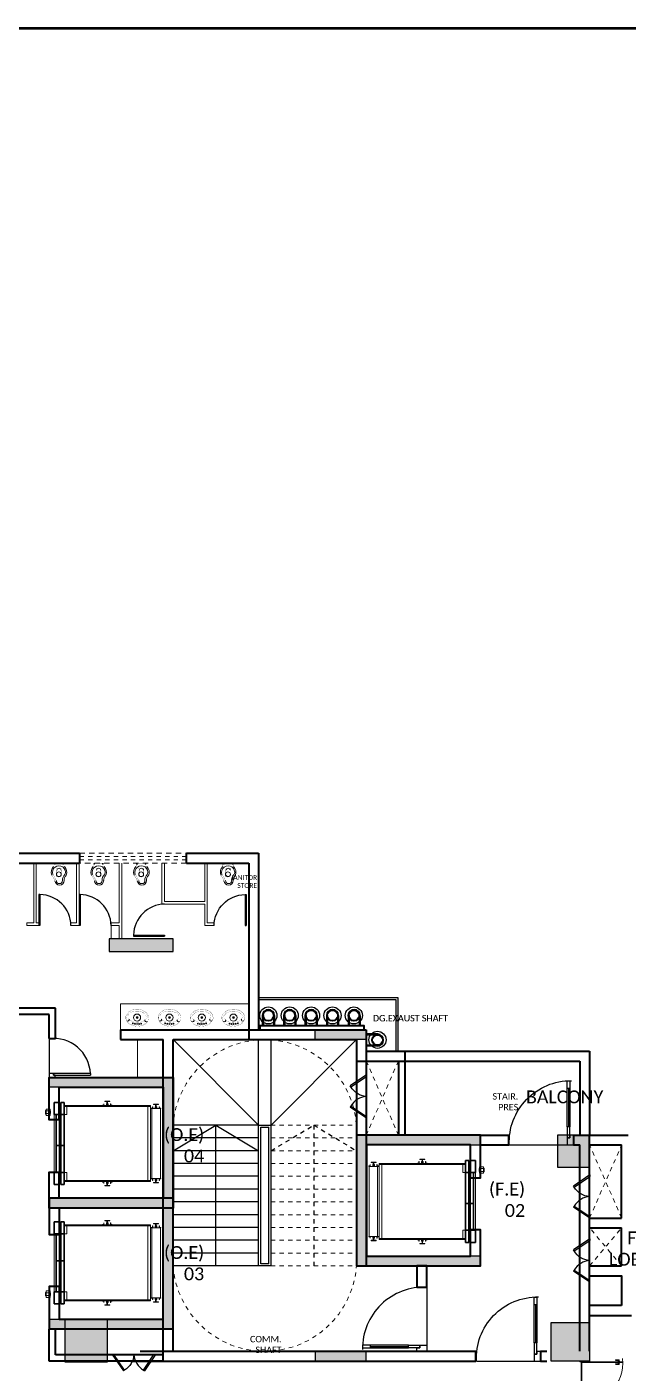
# Model space of a CAD drawing. Header units: metres. Extents: x -224 to -134.4, y 547 to 608.8.
# Drawn here: x -179.7 to -165.64, y 577.33 to 608.84 of the extents above; entities that cross this region are included whole.
import ezdxf

# ---------------------------------------------------------------- set-up
doc = ezdxf.new("R2010")
doc.units = ezdxf.units.M
doc.header["$MEASUREMENT"] = 0
for name, pattern in [('( Hidden )', [0.375, 0.25, -0.125]), ('07 - FIRST FLOOR - NAKSHTRA$0$HIDDEN', [0.375, 0.25, -0.125]), ('HIDDEN', [0.375, 0.25, -0.125])]:
    doc.linetypes.add(name, pattern=pattern)
for name, color, linetype, lineweight in [('06-11-2019 CRUX', 3, 'Continuous', 0), ('A - WALLS', 7, 'Continuous', 40), ('A-000-M_MASS', 7, 'Continuous', 18), ('A-PARTITION', 118, 'Continuous', 20), ('A-SELL', 8, 'Continuous', 0), ('A-VEN-M.S', 8, '( Hidden )', 5), ('CRUX- COLUMN', 6, 'Continuous', 25), ('L - HIDDEN LINE', 8, '07 - FIRST FLOOR - NAKSHTRA$0$HIDDEN', 0), ('L - TITLE BLOCK', 250, 'Continuous', 5), ('LS - GLASS DOOR', 5, 'Continuous', 15), ('SANITARY FITTINGS', 84, 'Continuous', 5)]:
    doc.layers.add(name, color=color, linetype=linetype, lineweight=lineweight)
for name, color, linetype in [('A - DOOR', 5, 'Continuous'), ('A - DOORS', 143, 'Continuous'), ('A - MS LOUVERS', 35, 'Continuous'), ('A - STAIRS', 5, 'Continuous'), ('A -TEXT', 236, 'Continuous'), ('A-DIMENSION', 250, 'Continuous')]:
    doc.layers.add(name, color=color, linetype=linetype)
doc.styles.get("Standard").update_dxf_attribs({"font": 'arial.ttf'})

# ---------------------------------------------------------------- blocks, each defined once
blk = doc.blocks.new('lift')
at = {"layer": 'A - WALLS'}
for points in [[(859.2, 161.504), (859.43, 161.504), (859.43, 160.507), (856.533, 160.507), (856.533, 163.567), (859.43, 163.567), (859.43, 162.722), (859.2, 162.722)], [(859.2, 161.504), (859.2, 160.737), (856.763, 160.737), (856.763, 163.337), (859.2, 163.337), (859.2, 162.722)]]:
    blk.add_lwpolyline(points, dxfattribs=at)
at = {"layer": 'A-000-M_MASS', "color": 251}
for p, q in [((856.852, 162.919), (856.856, 162.919)), ((856.852, 162.885), (856.852, 162.919)), ((856.856, 162.919), (856.856, 162.876)), ((856.873, 162.978), (856.992, 162.978)), ((856.873, 162.969), (856.873, 162.978)), ((856.925, 162.969), (856.873, 162.969)), ((856.913, 162.919), (856.918, 162.919)), ((856.913, 162.881), (856.913, 162.919)), ((856.918, 162.919), (856.918, 162.885)), ((856.925, 162.9), (856.925, 162.969)), ((856.94, 162.969), (856.94, 162.9)), ((856.992, 162.969), (856.94, 162.969)), ((856.947, 162.919), (856.952, 162.919)), ((856.947, 162.885), (856.947, 162.919)), ((856.952, 162.919), (856.952, 162.881)), ((856.992, 162.978), (856.992, 162.969)), ((857.009, 162.919), (857.014, 162.919)), ((857.009, 162.876), (857.009, 162.919)), ((857.014, 162.919), (857.014, 162.885)), ((857.064, 161.168), (857.064, 162.946)), ((859.082, 162.946), (857.064, 162.946)), ((859.082, 162.923), (857.064, 162.923)), ((857.125, 161.239), (857.125, 162.946)), ((857.958, 162.956), (857.992, 162.956)), ((857.958, 162.946), (857.958, 162.956)), ((857.996, 162.946), (857.958, 162.946)), ((857.992, 162.989), (857.996, 162.989)), ((857.992, 162.956), (857.992, 162.989)), ((857.996, 162.989), (857.996, 162.946)), ((858.013, 163.048), (858.132, 163.048)), ((858.013, 163.04), (858.013, 163.048)), ((858.065, 163.04), (858.013, 163.04)), ((858.054, 162.989), (858.058, 162.989)), ((858.054, 162.951), (858.054, 162.989)), ((858.092, 162.951), (858.054, 162.951)), ((858.058, 162.989), (858.058, 162.956)), ((858.058, 162.956), (858.087, 162.956)), ((858.065, 162.97), (858.065, 163.04)), ((858.08, 162.97), (858.065, 162.97)), ((858.068, 162.946), (858.078, 162.946)), ((858.08, 163.04), (858.08, 162.97)), ((858.132, 163.04), (858.08, 163.04)), ((858.087, 162.989), (858.092, 162.989)), ((858.087, 162.956), (858.087, 162.989)), ((858.092, 162.989), (858.092, 162.951)), ((858.132, 163.048), (858.132, 163.04)), ((858.149, 162.989), (858.154, 162.989)), ((858.149, 162.946), (858.149, 162.989)), ((858.187, 162.946), (858.149, 162.946)), ((858.154, 162.989), (858.154, 162.956)), ((858.154, 162.956), (858.187, 162.956)), ((858.187, 162.956), (858.187, 162.946)), ((859.021, 162.735), (859.021, 162.923)), ((859.082, 161.168), (859.082, 162.946)), ((856.818, 162.885), (856.852, 162.885)), ((856.818, 162.876), (856.818, 162.885)), ((856.856, 162.876), (856.818, 162.876)), ((856.829, 162.876), (856.829, 161.239)), ((856.829, 162.876), (857.026, 162.876)), ((856.952, 162.881), (856.913, 162.881)), ((856.918, 162.885), (856.947, 162.885)), ((856.94, 162.9), (856.925, 162.9)), ((857.047, 162.876), (857.009, 162.876)), ((857.014, 162.885), (857.047, 162.885)), ((857.026, 161.239), (857.026, 162.876)), ((857.047, 162.885), (857.047, 162.876)), ((857.064, 162.876), (857.064, 161.239)), ((859.082, 162.735), (859.021, 162.735)), ((859.316, 161.379), (859.316, 162.735)), ((859.082, 161.379), (859.021, 161.379)), ((859.021, 161.192), (859.021, 161.379)), ((859.4, 161.355), (859.504, 161.355)), ((859.4, 161.289), (859.4, 161.355)), ((859.41, 161.247), (859.41, 161.397)), ((859.41, 161.397), (859.504, 161.397)), ((859.504, 161.397), (859.504, 161.247)), ((859.518, 161.364), (859.504, 161.364)), ((859.504, 161.279), (859.504, 161.364)), ((859.504, 161.364), (859.504, 161.279)), ((859.518, 161.279), (859.518, 161.364)), ((859.518, 161.364), (859.518, 161.279)), ((856.818, 161.239), (856.856, 161.239)), ((856.818, 161.229), (856.818, 161.239)), ((856.852, 161.229), (856.818, 161.229)), ((857.026, 161.239), (856.829, 161.239)), ((856.852, 161.196), (856.852, 161.229)), ((856.856, 161.196), (856.852, 161.196)), ((856.856, 161.239), (856.856, 161.196)), ((856.873, 161.145), (856.925, 161.145)), ((856.873, 161.137), (856.873, 161.145)), ((856.992, 161.137), (856.873, 161.137)), ((856.913, 161.234), (856.952, 161.234)), ((856.913, 161.196), (856.913, 161.234)), ((856.918, 161.196), (856.913, 161.196)), ((856.918, 161.229), (856.918, 161.196)), ((856.947, 161.229), (856.918, 161.229)), ((856.925, 161.215), (856.94, 161.215)), ((856.925, 161.145), (856.925, 161.215)), ((856.94, 161.215), (856.94, 161.145)), ((856.94, 161.145), (856.992, 161.145)), ((856.947, 161.196), (856.947, 161.229)), ((856.952, 161.196), (856.947, 161.196)), ((856.952, 161.234), (856.952, 161.196)), ((856.992, 161.145), (856.992, 161.137)), ((857.009, 161.196), (857.009, 161.239)), ((857.009, 161.239), (857.047, 161.239)), ((857.014, 161.196), (857.009, 161.196)), ((857.014, 161.229), (857.014, 161.196)), ((857.047, 161.229), (857.014, 161.229)), ((857.047, 161.239), (857.047, 161.229)), ((859.082, 161.192), (857.064, 161.192)), ((859.082, 161.168), (857.064, 161.168)), ((857.125, 161.168), (857.125, 161.239)), ((857.958, 161.168), (857.996, 161.168)), ((857.958, 161.159), (857.958, 161.168)), ((857.992, 161.159), (857.958, 161.159)), ((857.992, 161.125), (857.992, 161.159)), ((857.996, 161.125), (857.992, 161.125)), ((857.996, 161.168), (857.996, 161.125)), ((858.013, 161.075), (858.065, 161.075)), ((858.013, 161.066), (858.013, 161.075)), ((858.132, 161.066), (858.013, 161.066)), ((858.054, 161.163), (858.092, 161.163)), ((858.054, 161.125), (858.054, 161.163)), ((858.058, 161.125), (858.054, 161.125)), ((858.058, 161.159), (858.058, 161.125)), ((858.087, 161.159), (858.058, 161.159)), ((858.065, 161.144), (858.08, 161.144)), ((858.065, 161.075), (858.065, 161.144)), ((858.068, 161.168), (858.078, 161.168)), ((858.068, 161.163), (858.068, 161.168)), ((858.068, 161.144), (858.068, 161.159)), ((858.078, 161.168), (858.078, 161.163)), ((858.078, 161.159), (858.078, 161.144)), ((858.08, 161.144), (858.08, 161.075)), ((858.08, 161.075), (858.132, 161.075)), ((858.087, 161.125), (858.087, 161.159)), ((858.092, 161.125), (858.087, 161.125)), ((858.092, 161.163), (858.092, 161.125)), ((858.132, 161.075), (858.132, 161.066)), ((858.149, 161.125), (858.149, 161.168)), ((858.149, 161.168), (858.187, 161.168)), ((858.154, 161.125), (858.149, 161.125)), ((858.154, 161.159), (858.154, 161.125)), ((858.187, 161.159), (858.154, 161.159)), ((858.187, 161.168), (858.187, 161.159)), ((859.504, 161.289), (859.4, 161.289)), ((859.41, 161.247), (859.504, 161.247)), ((859.504, 161.279), (859.518, 161.279))]:
    blk.add_line(p, q, dxfattribs=at)
at = {"layer": 'A-000-M_MASS', "color": 251, "lineweight": 35}
for p, q in [((859.082, 163.017), (859.082, 162.317)), ((859.161, 163.017), (859.082, 163.017)), ((859.161, 162.317), (859.161, 163.017)), ((859.19, 163.017), (859.19, 162.735)), ((859.316, 163.017), (859.19, 163.017)), ((859.316, 162.735), (859.316, 163.017)), ((859.082, 162.735), (859.082, 161.379)), ((859.161, 162.735), (859.082, 162.735)), ((859.161, 161.379), (859.161, 162.735)), ((859.269, 162.735), (859.19, 162.735)), ((859.19, 162.735), (859.19, 162.223)), ((859.19, 162.735), (859.316, 162.735)), ((859.269, 162.223), (859.269, 162.735)), ((859.161, 162.105), (859.082, 162.105)), ((859.082, 162.105), (859.082, 161.098)), ((859.161, 161.098), (859.161, 162.105)), ((859.19, 162.223), (859.19, 161.379)), ((859.19, 162.105), (859.269, 162.105)), ((859.269, 162.105), (859.19, 162.105)), ((859.269, 161.379), (859.269, 162.223)), ((859.082, 161.379), (859.161, 161.379)), ((859.19, 161.379), (859.19, 161.098)), ((859.316, 161.379), (859.19, 161.379)), ((859.19, 161.379), (859.269, 161.379)), ((859.316, 161.098), (859.316, 161.379)), ((859.082, 161.098), (859.161, 161.098)), ((859.19, 161.098), (859.316, 161.098))]:
    blk.add_line(p, q, dxfattribs=at)
blk = doc.blocks.new('ghfg')
at = {"layer": 'A - DOOR'}
for p, q in [((311301.1, 27239.2), (311345.4, 27239.2)), ((311344.5, 27234), (311346.5, 27234)), ((311344.5, 27225.6), (311344.5, 27234)), ((311344.5, 27234), (311346.5, 27234)), ((311346.5, 27225.6), (311344.5, 27225.6)), ((311346.5, 27234), (311346.5, 27225.6)), ((311346.5, 27197), (311344.5, 27197)), ((311344.5, 27197), (311344.5, 27191.2)), ((311346.5, 27191.2), (311346.5, 27197)), ((311344.5, 27191.2), (311346.5, 27191.2))]:
    blk.add_line(p, q, dxfattribs=at)
at = {"layer": 'A - DOOR', "color": 4}
for p, q in [((311344.5, 27225.6), (311344.5, 27197)), ((311345.5, 27197), (311345.5, 27225.6)), ((311346.5, 27197), (311346.5, 27225.6))]:
    blk.add_line(p, q, dxfattribs=at)
at = {"layer": 'A - DOOR'}
blk.add_lwpolyline([(311349.1, 27239.2), (311349.1, 27231.9), (311346.5, 27231.9), (311346.5, 27234), (311344.5, 27234), (311344.5, 27239.2)], close=True, dxfattribs=at)
blk.add_arc((311347.1, 27237.1), 46, 177.3794, 270.687, dxfattribs=at)
blk = doc.blocks.new('glass door')
at = {"layer": 'LS - GLASS DOOR'}
for p, q in [((-9508.5, -1712.6, 0), (-9508.5, -1715.5, 0)), ((-9508.3, -1712.3, 0), (-9507.4, -1712.3, 0)), ((-9507.3, -1712.3, 0), (-9508.2, -1712.3, 0)), ((-9508.1, -1715.5, 0), (-9508.1, -1714, 0)), ((-9507.7, -1712.8, 0), (-9507.3, -1712.8, 0)), ((-9507.6, -1712.8, 0), (-9507.4, -1712.8, 0)), ((-9507.3, -1712.1, 0), (-9507.3, -1713, 0)), ((-9507.3, -1712.8, 0), (-9507.3, -1712.3, 0)), ((-9507.2, -1711.6, 0), (-9507.2, -1713.6, 0)), ((-9507.2, -1713, 0), (-9507.2, -1712.1, 0)), ((-9507.2, -1712.1, 0), (-9507.2, -1712.1, 0)), ((-9507.2, -1713, 0), (-9507.2, -1713, 0)), ((-9506.7, -1711.5, 0), (-9507.1, -1711.5, 0)), ((-9507.1, -1713.7, 0), (-9506.7, -1713.7, 0)), ((-9506.2, -1708.8, 0), (-9506.7, -1708.8, 0)), ((-9506.7, -1708.8, 0), (-9506.7, -1747.8, 0)), ((-9506.7, -1713.7, 0), (-9506.7, -1711.5, 0)), ((-9506.2, -1747.8, 0), (-9506.2, -1708.8, 0)), ((-9506.2, -1713.7, 0), (-9506.2, -1711.5, 0)), ((-9506.2, -1711.5, 0), (-9505.8, -1711.5, 0)), ((-9505.8, -1713.7, 0), (-9506.2, -1713.7, 0)), ((-9505.7, -1711.6, 0), (-9505.7, -1713.6, 0)), ((-9505.7, -1713, 0), (-9505.7, -1712.1, 0)), ((-9505.7, -1712.1, 0), (-9505.7, -1712.1, 0)), ((-9505.7, -1713, 0), (-9505.7, -1713, 0)), ((-9505.6, -1712.1, 0), (-9505.6, -1713, 0)), ((-9505.6, -1712.8, 0), (-9505.6, -1712.3, 0)), ((-9505.6, -1712.3, 0), (-9504.7, -1712.3, 0)), ((-9505.2, -1712.8, 0), (-9505.6, -1712.8, 0)), ((-9504.6, -1712.3, 0), (-9505.5, -1712.3, 0)), ((-9505.3, -1712.8, 0), (-9505.5, -1712.8, 0)), ((-9504.8, -1715.5, 0), (-9504.8, -1714, 0)), ((-9504.4, -1712.6, 0), (-9504.4, -1715.5, 0)), ((-9467.7, -1747.3, 0), (-9506.7, -1747.3, 0)), ((-9506.7, -1747.8, 0), (-9467.7, -1747.8, 0)), ((-9471.8, -1745.5, 0), (-9474.7, -1745.5, 0)), ((-9474.7, -1745.9, 0), (-9473.2, -1745.9, 0)), ((-9474.7, -1749.3, 0), (-9473.2, -1749.3, 0)), ((-9471.8, -1749.7, 0), (-9474.7, -1749.7, 0)), ((-9472.9, -1746.9, 0), (-9472.9, -1747.3, 0)), ((-9472.9, -1747.3, 0), (-9470.7, -1747.3, 0)), ((-9472.9, -1747.8, 0), (-9470.7, -1747.8, 0)), ((-9472.9, -1748.2, 0), (-9472.9, -1747.8, 0)), ((-9470.8, -1746.9, 0), (-9472.8, -1746.9, 0)), ((-9470.8, -1748.3, 0), (-9472.8, -1748.3, 0)), ((-9471.4, -1746.8, 0), (-9472.2, -1746.8, 0)), ((-9472.2, -1746.8, 0), (-9472.2, -1746.9, 0)), ((-9472.2, -1746.9, 0), (-9471.3, -1746.9, 0)), ((-9472.2, -1748.3, 0), (-9471.3, -1748.3, 0)), ((-9472.2, -1748.4, 0), (-9472.2, -1748.3, 0)), ((-9471.4, -1748.4, 0), (-9472.2, -1748.4, 0)), ((-9472.1, -1746.4, 0), (-9472.1, -1746.7, 0)), ((-9472.1, -1748.8, 0), (-9472.1, -1748.4, 0)), ((-9472, -1746.4, 0), (-9472, -1746.7, 0)), ((-9472, -1746.8, 0), (-9471.5, -1746.8, 0)), ((-9472, -1748.4, 0), (-9471.5, -1748.4, 0)), ((-9472, -1748.8, 0), (-9472, -1748.5, 0)), ((-9471.5, -1746.7, 0), (-9471.5, -1745.8, 0)), ((-9471.5, -1745.8, 0), (-9471.5, -1746.7, 0)), ((-9471.5, -1748.4, 0), (-9471.5, -1749.4, 0)), ((-9471.5, -1749.4, 0), (-9471.5, -1748.5, 0)), ((-9471.3, -1746.9, 0), (-9471.3, -1746.8, 0)), ((-9471.3, -1748.3, 0), (-9471.3, -1748.4, 0)), ((-9470.7, -1747.3, 0), (-9470.7, -1746.9, 0)), ((-9470.7, -1747.8, 0), (-9470.7, -1748.2, 0))]:
    blk.add_line(p, q, dxfattribs=at)
at = {"layer": 'LS - GLASS DOOR', "elevation": 0}
for points in [[(-9506.7, -1746.2), (-9507.4, -1746.2), (-9507.4, -1749.2), (-9506.7, -1749.2)], [(-9467.7, -1746.2), (-9467, -1746.2), (-9467, -1749.2), (-9467.7, -1749.2)]]:
    blk.add_lwpolyline(points, close=True, dxfattribs=at)
at = {"layer": 'LS - GLASS DOOR'}
for centre, radius, start, end in [((-9506, -1747.1, 0), 38.2, 354.3737, 95.6263), ((-9508.2, -1712.6, 0), 0.3, 90, 180), ((-9508.3, -1712.6, 0), 0.27, 90, 180), ((-9508.3, -1715.5, 0), 0.195, 180, 0), ((-9507.7, -1713.5, 0), 0.637, 90, 217.7782), ((-9507.6, -1713.5, 0), 0.681, 90, 216.7387), ((-9508.3, -1714, 0), 0.15, 0, 37.7782), ((-9508.3, -1714, 0), 0.15, 360, 36.7387), ((-9507.4, -1712.4, 0), 0.09, 0, 90), ((-9507.4, -1712.7, 0), 0.09, 270, 0), ((-9507.2, -1712.1, 0), 0.045, 90, 180), ((-9507.3, -1712.3, 0), 0.03, 0, 90), ((-9507.3, -1712.8, 0), 0.03, 270, 360), ((-9507.2, -1713, 0), 0.045, 180, 270), ((-9507.1, -1711.6, 0), 0.075, 90, 180), ((-9507.1, -1713.6, 0), 0.075, 180, 270), ((-9505.8, -1711.6, 0), 0.075, 0, 90), ((-9505.8, -1713.6, 0), 0.075, 270, 0), ((-9505.7, -1712.1, 0), 0.045, 360, 90), ((-9505.7, -1713, 0), 0.045, 270, 0), ((-9505.6, -1712.3, 0), 0.03, 90, 180), ((-9505.5, -1712.4, 0), 0.09, 90, 180), ((-9505.5, -1712.7, 0), 0.09, 180, 270), ((-9505.6, -1712.8, 0), 0.03, 180, 270), ((-9505.3, -1713.5, 0), 0.681, 323.2613, 90), ((-9505.2, -1713.5, 0), 0.637, 322.2218, 90), ((-9504.6, -1714, 0), 0.15, 142.2218, 180), ((-9504.6, -1714, 0), 0.15, 143.2613, 180), ((-9504.6, -1715.5, 0), 0.195, 180, 360), ((-9504.7, -1712.6, 0), 0.3, 360, 90), ((-9504.6, -1712.6, 0), 0.27, 360, 90), ((-9474.7, -1745.7, 0), 0.195, 90, 270), ((-9474.7, -1749.5, 0), 0.195, 90, 270), ((-9473.2, -1745.8, 0), 0.15, 270, 307.7782), ((-9473.2, -1745.8, 0), 0.15, 270, 306.7387), ((-9473.2, -1749.4, 0), 0.15, 52.2218, 90), ((-9473.2, -1749.4, 0), 0.15, 53.2613, 90), ((-9472.7, -1746.4, 0), 0.637, 0, 127.7782), ((-9472.7, -1746.4, 0), 0.681, 0, 126.7387), ((-9472.7, -1748.8, 0), 0.637, 232.2218, 360), ((-9472.7, -1748.8, 0), 0.681, 233.2613, 360), ((-9472.8, -1746.9, 0), 0.075, 90, 180), ((-9472.8, -1748.2, 0), 0.075, 180, 270), ((-9472.2, -1746.8, 0), 0.045, 90, 180), ((-9472.2, -1748.4, 0), 0.045, 180, 270), ((-9472, -1746.7, 0), 0.03, 180, 270), ((-9472, -1748.4, 0), 0.03, 90, 180), ((-9471.9, -1746.7, 0), 0.09, 180, 270), ((-9471.9, -1748.5, 0), 0.09, 90, 180), ((-9471.8, -1745.8, 0), 0.3, 0, 90), ((-9471.8, -1745.8, 0), 0.27, 0, 90), ((-9471.8, -1749.4, 0), 0.3, 270, 360), ((-9471.8, -1749.4, 0), 0.27, 270, 360), ((-9471.6, -1746.7, 0), 0.09, 270, 0), ((-9471.6, -1748.5, 0), 0.09, 0, 90), ((-9471.5, -1746.7, 0), 0.03, 270, 0), ((-9471.5, -1748.4, 0), 0.03, 360, 90), ((-9471.4, -1746.8, 0), 0.045, 0, 90), ((-9471.4, -1748.4, 0), 0.045, 270, 360), ((-9470.8, -1746.9, 0), 0.075, 360, 90), ((-9470.8, -1748.2, 0), 0.075, 270, 0)]:
    blk.add_arc(centre, radius, start, end, dxfattribs=at)
blk = doc.blocks.new('shaft door')
at = {"layer": 'A - DOORS'}
for p, q in [((59445.3, -15102.2), (59455.5, -15087.3)), ((59456.4, -15088), (59446.8, -15102.2)), ((59456.4, -15088), (59455.5, -15087.3)), ((59445.3, -15102.2), (59446.8, -15102.2))]:
    blk.add_line(p, q, dxfattribs=at)
blk.add_arc((59448.1, -15103), 17.1, 2.8629, 60.9485, dxfattribs=at)
blk = doc.blocks.new('washbasin')
at = {"layer": 'SANITARY FITTINGS'}
for points, const_width in [([(43175.7, -805.4), (43174.3, -805.5), (43173.1, -806), (43171.9, -806.8), (43170.8, -807.8), (43169.9, -809.2), (43169.1, -810.6), (43168.5, -812.2), (43168.2, -814.1), (43168.1, -815.7), (43168.2, -817.6), (43168.5, -819.4), (43169.1, -821.1), (43169.9, -822.6), (43170.8, -823.8), (43171.9, -824.9), (43173.1, -825.8), (43174.4, -826.4), (43175.7, -826.5), (43177, -826.5), (43178.4, -826.2), (43179.6, -825.5), (43180.7, -824.6), (43181.7, -823.5), (43182.7, -822.1), (43183.3, -820.5), (43183.7, -818.8), (43183.9, -817.1), (43183.9, -815.3), (43183.7, -813.5), (43183.3, -811.8), (43182.5, -810.1), (43181.7, -808.7), (43180.7, -807.5), (43179.6, -806.6), (43178.2, -805.9), (43177, -805.4), (43175.7, -805.4)], 0.123), ([(43175.7, -805.7), (43174.9, -805.9), (43174.1, -806), (43173.5, -806.2), (43172.8, -806.6), (43172.2, -807.1), (43171.6, -807.5), (43170.9, -808.1), (43170.5, -808.9), (43170, -809.7), (43169.6, -810.4), (43169, -812.2), (43168.5, -814.2), (43168.5, -816.2), (43168.7, -818.2), (43169.3, -820.2), (43169.6, -821.1), (43170, -822), (43170.5, -822.7), (43170.9, -823.5), (43171.6, -824.1), (43172.2, -824.7), (43172.8, -825.2), (43173.5, -825.6), (43174.1, -825.9), (43174.9, -826.1), (43175.7, -826.2), (43176.4, -826.2), (43177, -826.1), (43177.8, -825.9), (43178.6, -825.8), (43179.2, -825.3), (43179.8, -824.9), (43180.5, -824.4), (43181, -823.8), (43181.6, -823), (43182.1, -822.3), (43182.5, -821.5), (43183.1, -819.7), (43183.4, -817.7), (43183.6, -815.7), (43183.3, -813.6), (43182.8, -811.8), (43182.1, -810), (43181.6, -809.2), (43181, -808.4), (43180.5, -807.8), (43179.9, -807.2), (43179.2, -806.8), (43178.6, -806.3), (43177.8, -806), (43177, -805.9), (43176.4, -805.7), (43175.7, -805.7)], 0.0627), ([(43176.3, -805.7), (43175.7, -805.9), (43175.1, -806.2), (43174.3, -806.5), (43173.7, -806.9), (43172.6, -808), (43171.7, -809.2), (43170.9, -810.7), (43170.3, -812.5), (43170, -814.4), (43170, -816.2), (43170.2, -818), (43170.6, -819.9), (43171.2, -821.5), (43172.2, -823), (43173.2, -824.3), (43174.4, -825.2), (43175.1, -825.5), (43175.7, -825.8), (43176.3, -826.1), (43177, -826.1)], 0.0627), ([(43174.9, -807.7), (43173.8, -807.8), (43172.9, -808.4), (43172.2, -809.2), (43171.4, -810.1), (43170.8, -811.3), (43170.3, -812.7), (43170, -814.2), (43170, -815.7), (43170, -817.4), (43170.3, -818.9), (43170.8, -820.3), (43171.4, -821.5), (43172.2, -822.6), (43173.1, -823.5), (43174, -824), (43174.9, -824.3), (43176, -824.3), (43176.9, -824), (43177.8, -823.4), (43178.6, -822.4), (43179.3, -821.2), (43179.8, -820), (43180.2, -818.5), (43180.4, -817), (43180.4, -815.4), (43180.1, -813.9), (43179.8, -812.4), (43179.2, -811), (43178.6, -809.8), (43177.8, -808.9), (43176.9, -808.3), (43175.8, -807.8), (43174.9, -807.7)], 0.0926), ([(43177.9, -823), (43177.9, -823.2)], 0.0152)]:
    blk.add_lwpolyline(points, dxfattribs=dict(at, const_width=const_width))
for centre, radius in [((43175.9, -815.8), 3.28), ((43175.9, -815.8), 0.837), ((43175.9, -815.8), 0.533), ((43181.2, -811.9), 0.38), ((43181.7, -813.8), 0.38), ((43181.8, -815.7), 0.38), ((43181.8, -817.6), 0.38), ((43181.5, -819.5), 0.38)]:
    blk.add_circle(centre, radius, dxfattribs=at)
for centre, start, end in [((43177.9, -807.3), 251.6913, 42.1327), ((43178.5, -824.2), 321.8995, 112.3408)]:
    blk.add_arc(centre, 1.29, start, end, dxfattribs=at)
blk = doc.blocks.new('A$C5FFE7F6F')
at = {"layer": 'A - DOOR'}
for p, q in [((0, 0.762), (0, 0)), ((0.025, 0.762), (0, 0.762)), ((0.025, 0.762), (0.025, 0)), ((0.025, 0), (0, 0))]:
    blk.add_line(p, q, dxfattribs=at)
blk.add_arc((0.01, -0.016), 0.778, 1.1632, 88.8368, dxfattribs=at)
blk = doc.blocks.new('urinal')
at = {"layer": 'SANITARY FITTINGS'}
for points, const_width in [([(2305583.6, -149.1), (2305581.1, -149.1), (2305581.1, -139.6), (2305583.6, -139.6)], 0.197), ([(2305583.5, -139.6), (2305584.3, -139.3)], 0.0844), ([(2305584.3, -149.2), (2305583.5, -148.9)], 0.0843), ([(2305587.6, -142.2), (2305585.6, -142)], 0.197), ([(2305587.6, -146.3), (2305585.6, -146.5)], 0.197), ([(2305591.7, -142.2), (2305587.6, -142.2)], 0.197), ([(2305587.6, -146.3), (2305591.9, -146.3)], 0.197), ([(2305591.7, -138.8), (2305591.2, -138.5)], 0.0605), ([(2305597.2, -146.8), (2305594.4, -148), (2305591.8, -149.7)], 0.197), ([(2305592.4, -137.8), (2305592, -137.5)], 0.0494), ([(2305597.4, -148), (2305594.8, -149.1), (2305592.4, -150.8)], 0.197), ([(2305591.5, -150), (2305591.9, -149.7)], 0.0477), ([(2305592.2, -150.9), (2305592.5, -150.7)], 0.0372)]:
    blk.add_lwpolyline(points, dxfattribs=dict(at, const_width=const_width))
for centre, radius in [((2305581.8, -140.3), 0.295), ((2305581.8, -148.2), 0.295), ((2305591.4, -144.4), 2.27)]:
    blk.add_circle(centre, radius, dxfattribs=at)
for centre, radius, start, end in [((2305589.5, -144.2), 6.01, 72.5259, 289.5155), ((2305589.5, -144.2), 7.19, 68.9292, 135.8454), ((2305587.9, -144.2), 2.07, 99.3882, 258.846), ((2305596.7, -133.8), 7.19, 225.1562, 273.7684), ((2305591.4, -144.2), 2.07, 281.158, 80.6186), ((2305596.7, -133.8), 5.81, 222.5952, 274.1703), ((2305597.1, -143.8), 4.23, 273.756, 90.0233), ((2305597.1, -143.8), 2.86, 271.3645, 89.2649), ((2305589.5, -144.2), 7.19, 224.2041, 292.2731)]:
    blk.add_arc(centre, radius, start, end, dxfattribs=at)
blk = doc.blocks.new('A$C11437194')
at = {"layer": 'A-SELL', "linetype": '( Hidden )', "ltscale": 0.5}
for p, q in [((0, 0.23), (2.5, 0.23)), ((2.5, 0), (0, 0))]:
    blk.add_line(p, q, dxfattribs=at)
at = {"layer": 'A-VEN-M.S', "ltscale": 0.2}
for p, q in [((2.5, 0.153), (0, 0.153)), ((2.5, 0.078), (0, 0.078))]:
    blk.add_line(p, q, dxfattribs=at)
blk = doc.blocks.new('doors')
at = {"layer": 'A - DOORS'}
for p, q in [((59426.8, -12360.1), (59426.8, -12403.4)), ((59432.1, -12403.4), (59432.1, -12405.5)), ((59477.4, -12403.5), (59432.1, -12403.4)), ((59432.1, -12403.4), (59432.1, -12405.5)), ((59477.4, -12403.5), (59477.4, -12405.5)), ((59432.1, -12405.5), (59477.4, -12405.5))]:
    blk.add_line(p, q, dxfattribs=at)
blk.add_lwpolyline([(59426.8, -12408.1), (59434.2, -12408.1), (59434.2, -12405.5), (59432.1, -12405.5), (59432.1, -12403.4), (59426.8, -12403.4)], close=True, dxfattribs=at)
blk.add_arc((59432.1, -12405.5), 45.4, 2.5342, 96.6268, dxfattribs=at)
blk = doc.blocks.new('A$C57D73779')
at = {"layer": 'CRUX- COLUMN', "lineweight": 0}
h = blk.add_hatch(color=129, dxfattribs=at)
h.dxf.hatch_style = 1
h.paths.add_polyline_path([(12.083, -4.044), (12.083, -4.344), (13.583, -4.344), (13.583, -4.044)])
h = blk.add_hatch(color=129, dxfattribs=at)
h.dxf.hatch_style = 1
h.paths.add_polyline_path([(16.903, -6.177), (16.903, -6.407), (18.103, -6.407), (18.103, -6.177)])
at = {"layer": 'CRUX- COLUMN'}
h = blk.add_hatch(color=129, dxfattribs=at)
h.dxf.hatch_style = 1
h.paths.add_polyline_path([(10.685, -7.289), (13.581, -7.289), (13.581, -13.179), (10.685, -13.179), (10.685, -12.949), (13.353, -12.949), (13.351, -10.349), (10.685, -10.349), (10.685, -10.119), (13.353, -10.119), (13.353, -7.519), (10.685, -7.519)])
h = blk.add_hatch(color=129, dxfattribs=at)
h.dxf.hatch_style = 1
h.paths.add_polyline_path([(20.771, -8.641), (17.874, -8.641), (17.872, -11.701), (20.771, -11.701), (20.771, -11.471), (18.105, -11.471), (18.103, -8.871), (20.771, -8.871)])
at = {"layer": 'CRUX- COLUMN', "lineweight": 0}
h = blk.add_hatch(color=129, dxfattribs=at)
h.dxf.hatch_style = 1
h.paths.add_polyline_path([(22.578, -9.391), (23.328, -9.391), (23.328, -8.641), (22.578, -8.641)])
at = {"layer": 'CRUX- COLUMN'}
h = blk.add_hatch(color=129, dxfattribs=at)
h.dxf.hatch_style = 1
h.paths.add_polyline_path([(11.049, -12.949), (11.049, -13.949), (12.049, -13.949), (12.049, -12.949)])
at = {"layer": 'CRUX- COLUMN', "lineweight": 0}
h = blk.add_hatch(color=129, dxfattribs=at)
h.dxf.hatch_style = 1
h.paths.add_polyline_path([(22.428, -13.026), (22.428, -13.929), (23.328, -13.929), (23.328, -13.026)])
h = blk.add_hatch(color=129, dxfattribs=at)
h.dxf.hatch_style = 1
h.paths.add_polyline_path([(16.903, -13.699), (16.903, -13.929), (18.103, -13.929), (18.103, -13.699)])
at = {"layer": 'CRUX- COLUMN'}
for points in [[(12.083, -4.044), (12.083, -4.344), (13.583, -4.344), (13.583, -4.044)], [(16.903, -6.407), (16.903, -6.177), (18.103, -6.177), (18.103, -6.407)], [(22.578, -9.391), (23.328, -9.391), (23.328, -8.641), (22.578, -8.641)], [(11.049, -12.949), (11.049, -13.949), (12.049, -13.949), (12.049, -12.949)], [(22.428, -13.026), (23.328, -13.026), (23.328, -13.929), (22.428, -13.929)], [(16.903, -13.699), (16.903, -13.929), (18.103, -13.929), (18.103, -13.699)]]:
    blk.add_lwpolyline(points, close=True, dxfattribs=at)
for points in [[(10.685, -7.289), (13.581, -7.289), (13.581, -13.179), (10.685, -13.179), (10.685, -12.949), (13.353, -12.949), (13.351, -10.349), (10.685, -10.349), (10.685, -10.119), (13.353, -10.119), (13.353, -7.519), (10.685, -7.519), (10.685, -7.289)], [(20.771, -8.641), (17.874, -8.641), (17.872, -11.701), (20.771, -11.701), (20.771, -11.471), (18.105, -11.471), (18.103, -8.871), (20.771, -8.871), (20.771, -8.641)]]:
    blk.add_lwpolyline(points, dxfattribs=at)

msp = doc.modelspace()

# ---------------------------------------------------------------- linework, layer by layer
at = {"layer": 'A - MS LOUVERS'}
for points in [[(-171.015, 584.863), (-171.015, 585.509), (-171.015, 585.509), (-171.015, 586.113), (-174.283, 586.113)], [(-171.065, 584.863), (-171.065, 585.459), (-171.065, 585.459), (-171.065, 586.063), (-174.283, 586.063)]]:
    msp.add_lwpolyline(points, dxfattribs=at)
at = {"layer": 'A - STAIRS', "ltscale": 0.02}
for p, q in [((-174.284, 583.133), (-176.284, 585.133)), ((-174.284, 583.133), (-174.284, 585.133)), ((-173.992, 583.133), (-173.992, 585.133)), ((-173.992, 583.133), (-171.992, 585.133)), ((-174.284, 583.133), (-176.284, 583.133)), ((-174.284, 579.838), (-174.284, 583.133)), ((-174.284, 583.133), (-173.992, 583.133)), ((-174.233, 579.889), (-174.233, 583.082)), ((-174.233, 583.082), (-174.043, 583.082)), ((-174.043, 579.889), (-174.043, 583.082)), ((-173.992, 579.838), (-173.992, 583.133)), ((-174.284, 582.833), (-176.284, 582.833)), ((-174.284, 582.534), (-176.284, 582.534)), ((-174.284, 582.234), (-176.284, 582.234)), ((-174.284, 581.935), (-176.284, 581.935)), ((-174.284, 581.635), (-176.284, 581.635)), ((-174.284, 581.336), (-176.284, 581.336)), ((-174.284, 581.036), (-176.284, 581.036)), ((-174.284, 580.737), (-176.284, 580.737)), ((-174.284, 580.437), (-176.284, 580.437)), ((-174.284, 580.138), (-176.284, 580.138)), ((-174.284, 579.838), (-176.284, 579.838)), ((-173.992, 579.838), (-174.284, 579.838)), ((-174.043, 579.889), (-174.233, 579.889))]:
    msp.add_line(p, q, dxfattribs=at)
at = {"layer": 'A - STAIRS', "color": 20, "ltscale": 0.02}
for p, q in [((-176.284, 582.534), (-175.284, 583.133)), ((-175.284, 579.838), (-175.284, 583.133)), ((-175.284, 583.133), (-174.284, 582.534))]:
    msp.add_line(p, q, dxfattribs=at)
at = {"layer": 'A - STAIRS', "color": 20, "linetype": 'HIDDEN', "ltscale": 0.1}
for points in [[(-173.992, 582.534), (-172.992, 583.133), (-171.997, 582.534)], [(-172.992, 583.133), (-172.992, 579.838)]]:
    msp.add_lwpolyline(points, dxfattribs=at)
at = {"layer": 'A - WALLS'}
for p, q in [((-180.845, 589.496), (-178.469, 589.496)), ((-180.513, 589.266), (-178.469, 589.266)), ((-178.469, 589.496), (-178.469, 589.266)), ((-178.469, 589.496), (-178.469, 589.266)), ((-175.969, 589.266), (-175.969, 589.496)), ((-175.969, 589.496), (-174.283, 589.496)), ((-175.969, 589.266), (-174.513, 589.266)), ((-174.513, 589.266), (-174.513, 585.133)), ((-174.283, 589.496), (-174.283, 585.363)), ((-179.031, 585.871), (-180.513, 585.871)), ((-179.031, 585.159), (-179.031, 585.871)), ((-179.181, 585.721), (-182.081, 585.721)), ((-179.181, 585.159), (-179.181, 585.721)), ((-174.189, 585.7), (-174.189, 585.438)), ((-174.179, 585.7), (-174.179, 585.438)), ((-173.929, 585.7), (-173.929, 585.438)), ((-173.919, 585.7), (-173.919, 585.438)), ((-173.689, 585.7), (-173.689, 585.438)), ((-173.679, 585.7), (-173.679, 585.438)), ((-173.429, 585.7), (-173.429, 585.438)), ((-173.419, 585.7), (-173.419, 585.438)), ((-173.189, 585.7), (-173.189, 585.438)), ((-173.179, 585.7), (-173.179, 585.438)), ((-172.929, 585.7), (-172.929, 585.438)), ((-172.919, 585.7), (-172.919, 585.438)), ((-172.689, 585.7), (-172.689, 585.438)), ((-172.679, 585.7), (-172.679, 585.438)), ((-172.429, 585.7), (-172.429, 585.438)), ((-172.419, 585.7), (-172.419, 585.438)), ((-172.181, 585.7), (-172.181, 585.438)), ((-172.171, 585.7), (-172.171, 585.438)), ((-171.921, 585.7), (-171.921, 585.438)), ((-171.911, 585.7), (-171.911, 585.438)), ((-179.181, 585.159), (-179.031, 585.159)), ((-177.515, 585.363), (-171.762, 585.363)), ((-177.515, 585.363), (-177.515, 585.133)), ((-176.513, 585.361), (-176.513, 585.363)), ((-174.283, 585.363), (-171.762, 585.363)), ((-171.762, 585.363), (-171.762, 579.838)), ((-171.762, 585.363), (-171.762, 584.863)), ((-171.501, 585.258), (-171.762, 585.258)), ((-171.501, 585.248), (-171.762, 585.248)), ((-177.515, 585.133), (-176.513, 585.133)), ((-176.513, 577.608), (-176.513, 585.133)), ((-176.284, 577.838), (-176.284, 585.133)), ((-176.284, 585.133), (-171.992, 585.133)), ((-174.513, 585.133), (-171.992, 585.133)), ((-171.992, 585.133), (-171.992, 579.838)), ((-171.992, 585.133), (-171.992, 584.633)), ((-171.501, 584.998), (-171.762, 584.998)), ((-171.501, 584.988), (-171.762, 584.988)), ((-171.762, 584.863), (-166.538, 584.863)), ((-170.862, 584.863), (-170.862, 582.898)), ((-166.538, 584.863), (-166.538, 582.898)), ((-171.992, 584.633), (-166.768, 584.633)), ((-171.012, 584.633), (-171.012, 582.898)), ((-166.768, 584.633), (-166.768, 582.898)), ((-169.094, 582.898), (-168.426, 582.898)), ((-169.094, 582.668), (-168.426, 582.668)), ((-168.426, 582.668), (-168.426, 582.898)), ((-166.918, 582.898), (-166.538, 582.898)), ((-166.918, 582.898), (-166.918, 582.668)), ((-166.918, 582.668), (-166.768, 582.668)), ((-166.768, 577.838), (-166.768, 582.668)), ((-166.538, 577.838), (-166.538, 582.898)), ((-166.538, 582.898), (-165.638, 582.898)), ((-166.538, 582.668), (-165.788, 582.668)), ((-165.788, 580.958), (-165.788, 582.668)), ((-166.538, 580.958), (-165.788, 580.958)), ((-166.538, 580.728), (-165.788, 580.728)), ((-165.788, 579.838), (-165.788, 580.728)), ((-171.992, 579.838), (-171.762, 579.838)), ((-166.538, 579.838), (-165.788, 579.838)), ((-166.538, 578.678), (-165.558, 578.678)), ((-179.181, 577.608), (-179.181, 578.36)), ((-179.031, 577.758), (-179.031, 578.36)), ((-176.513, 577.608), (-179.181, 577.608)), ((-176.513, 577.758), (-179.031, 577.758)), ((-177.283, 577.608), (-169.196, 577.608)), ((-177.054, 577.838), (-169.196, 577.838)), ((-169.196, 577.608), (-169.196, 577.838)), ((-167.688, 577.838), (-167.538, 577.838)), ((-167.688, 577.838), (-167.688, 577.608)), ((-167.688, 577.608), (-167.538, 577.608))]:
    msp.add_line(p, q, dxfattribs=at)
msp.add_lwpolyline([(-174.248, 585.363), (-174.248, 585.463), (-171.823, 585.463), (-171.823, 585.363)], dxfattribs=at)
for points in [[(-170.578, 579.838), (-170.578, 579.338), (-170.348, 579.338), (-170.348, 579.838)], [(-165.788, 578.908), (-166.538, 578.908), (-166.538, 579.608), (-165.788, 579.608)]]:
    msp.add_lwpolyline(points, close=True, dxfattribs=at)
for centre in [(-174.054, 585.7), (-173.554, 585.7), (-173.554, 585.7), (-173.054, 585.7), (-173.054, 585.7), (-172.554, 585.7), (-172.554, 585.7), (-172.054, 585.7), (-172.046, 585.7), (-171.501, 585.13), (-171.501, 585.123)]:
    msp.add_circle(centre, 0.125, dxfattribs=at)
for centre, start, end in [((-174.054, 585.7), 0, 180), ((-173.554, 585.7), 0, 180), ((-173.054, 585.7), 0, 180), ((-172.554, 585.7), 0, 180), ((-172.046, 585.7), 0, 180), ((-171.501, 585.123), 270, 90)]:
    msp.add_arc(centre, 0.135, start, end, dxfattribs=at)
at = {"layer": 'A-DIMENSION', "color": 8}
for centre in [(-174.054, 585.7), (-173.554, 585.7), (-173.054, 585.7), (-172.554, 585.7), (-172.054, 585.7), (-171.501, 585.13)]:
    msp.add_circle(centre, 0.2, dxfattribs=at)
at = {"layer": 'A-PARTITION'}
for p, q in [((-179.543, 587.866), (-179.543, 589.266)), ((-179.483, 587.866), (-179.483, 589.266)), ((-178.543, 587.866), (-178.543, 589.266)), ((-178.483, 587.806), (-178.483, 589.266)), ((-177.543, 587.866), (-177.543, 589.266)), ((-177.483, 587.496), (-177.483, 589.266)), ((-176.543, 588.306), (-176.543, 589.266)), ((-176.483, 588.366), (-176.483, 589.266)), ((-175.543, 588.366), (-175.543, 589.266)), ((-175.483, 587.866), (-175.483, 589.266)), ((-176.543, 588.306), (-175.543, 588.306)), ((-176.483, 588.366), (-175.543, 588.366)), ((-175.543, 587.806), (-175.543, 588.306)), ((-179.703, 587.866), (-179.703, 587.806)), ((-179.703, 587.866), (-179.543, 587.866)), ((-179.703, 587.806), (-179.423, 587.806)), ((-179.483, 587.866), (-179.423, 587.866)), ((-179.423, 587.866), (-179.423, 587.806)), ((-178.673, 587.866), (-178.543, 587.866)), ((-178.673, 587.866), (-178.673, 587.806)), ((-178.673, 587.806), (-178.483, 587.806)), ((-177.733, 587.866), (-177.543, 587.866)), ((-177.733, 587.806), (-177.733, 587.866)), ((-177.733, 587.806), (-177.543, 587.806)), ((-177.733, 587.806), (-177.733, 587.496)), ((-177.543, 587.496), (-177.543, 587.806)), ((-175.543, 587.806), (-175.323, 587.806)), ((-175.483, 587.866), (-175.323, 587.866)), ((-175.323, 587.866), (-175.323, 587.806))]:
    msp.add_line(p, q, dxfattribs=at)
at = {"layer": 'L - HIDDEN LINE', "linetype": 'HIDDEN', "ltscale": 0.1}
for p, q in [((-171.762, 584.633), (-171.012, 582.898)), ((-171.012, 584.633), (-171.762, 582.898)), ((-166.538, 580.958), (-165.788, 582.668)), ((-165.788, 580.958), (-166.538, 582.668)), ((-166.538, 579.838), (-165.788, 580.728)), ((-165.788, 579.838), (-166.538, 580.728))]:
    msp.add_line(p, q, dxfattribs=at)
at = {"layer": 'L - HIDDEN LINE', "color": 8, "linetype": 'HIDDEN', "ltscale": 0.02}
for p, q in [((-173.992, 583.133), (-171.992, 583.133)), ((-173.992, 582.833), (-171.992, 582.833)), ((-173.992, 582.534), (-171.992, 582.534)), ((-173.992, 582.234), (-171.992, 582.234)), ((-173.992, 581.935), (-171.992, 581.935)), ((-173.992, 581.635), (-171.992, 581.635)), ((-173.992, 581.336), (-171.992, 581.336)), ((-173.992, 581.036), (-171.992, 581.036)), ((-173.992, 580.737), (-171.992, 580.737)), ((-173.992, 580.437), (-171.992, 580.437)), ((-173.992, 580.138), (-171.992, 580.138)), ((-173.992, 579.838), (-171.992, 579.838))]:
    msp.add_line(p, q, dxfattribs=at)
at = {"layer": 'L - HIDDEN LINE', "linetype": 'HIDDEN', "ltscale": 0.1}
for centre, start, end in [((-174.138, 582.982), 4.032, 175.968), ((-174.138, 579.99), 184.032, 355.968)]:
    msp.add_arc(centre, 2.151, start, end, dxfattribs=at)
at = {"layer": 'L - TITLE BLOCK', "const_width": 0.0628}
msp.add_lwpolyline([(-134.448, 608.807), (-223.939, 608.807), (-223.939, 546.988), (-134.448, 546.988)], close=True, dxfattribs=at)
at = {"layer": 'SANITARY FITTINGS'}
msp.add_line((-177.113, 584.25), (-177.113, 585.133), dxfattribs=at)
msp.add_lwpolyline([(-174.513, 585.973), (-174.513, 585.363), (-177.515, 585.363), (-177.515, 585.973)], close=True, dxfattribs=at)

# ---------------------------------------------------------------- block references
at = {"rotation": 180}
msp.add_blockref('lift', (680.249, 744.757), dxfattribs=at)
at = {"xscale": -1, "rotation": 180}
msp.add_blockref('lift', (-1028.524, 743.405), dxfattribs=at)
at = {"xscale": -1}
msp.add_blockref('lift', (680.249, 417.854), dxfattribs=at)
at = {"layer": '06-11-2019 CRUX', "color": 2, "linetype": 'ByBlock'}
msp.add_blockref('A$C57D73779', (-189.865, 591.54), dxfattribs=at)
at = {"layer": 'A - DOOR', "color": 0, "yscale": 0.03124999947593034, "zscale": 0.03124999947593034}
for p, xscale, rotation in [((-9896.577, 1433.894), -0.03124999947593034, 180), ((-1021.574, 10307.498), 0.03124999947593034, 270), ((-9897.347, 1428.834), -0.03124999947593034, 180)]:
    msp.add_blockref('ghfg', p, dxfattribs=dict(at, xscale=xscale, rotation=rotation))
at = {"layer": 'A - DOORS', "lineweight": -2, "xscale": 0.0190500000026077, "yscale": 0.0190500000026077, "zscale": 0.0190500000026077}
msp.add_blockref('doors', (-1311.262, 820.624), dxfattribs=at)
at = {"layer": 'A - WALLS', "color": 3, "yscale": 0.9525015800299216, "zscale": 0.9525015800299216}
for p, xscale in [((-179.423, 587.806), 0.9525015800299216), ((-178.483, 587.806), 0.9525015800299216), ((-174.573, 587.806), -0.9525015800299216)]:
    msp.add_blockref('A$C5FFE7F6F', p, dxfattribs=dict(at, xscale=xscale))
at = {"layer": 'A - WALLS', "color": 3, "xscale": 0.9525015800299216, "yscale": 0.9525015800299216, "zscale": 0.9525015800299216, "rotation": 90.00000000000001}
msp.add_blockref('A$C5FFE7F6F', (-176.483, 587.556), dxfattribs=at)
at = {"layer": 'A - WALLS', "lineweight": -2, "yscale": 0.0254000000034769, "zscale": 0.0254000000034769}
for p, xscale, rotation in [((-555.357, 2094.221), -0.0254000000034769, 90), ((-555.357, -926.613), 0.0254000000034769, 89.99999999999999), ((-550.132, 2091.876), -0.0254000000034769, 90), ((-550.132, -928.957), 0.0254000000034769, 89.99999999999999), ((-550.132, 2090.38), -0.0254000000034769, 90), ((-550.132, -930.454), 0.0254000000034769, 89.99999999999999), ((-1687.616, 194.164), -0.0254000000034769, 180), ((1333.218, 194.164), 0.0254000000034769, 180)]:
    msp.add_blockref('shaft door', p, dxfattribs=dict(at, xscale=xscale, rotation=rotation))
at = {"layer": 'A-VEN-M.S'}
msp.add_blockref('A$C11437194', (-178.469, 589.266), dxfattribs=at)
at = {"layer": 'L - HIDDEN LINE', "color": 6, "xscale": 0.02540000000347694, "yscale": 0.02540000000347694, "zscale": 0.02540000000347694, "rotation": 270}
for p in [(-175.289, 59151.025), (-174.362, 59151.025), (-173.362, 59151.025), (-171.332, 59151.025)]:
    msp.add_blockref('urinal', p, dxfattribs=at)
at = {"layer": 'L - HIDDEN LINE', "lineweight": -2, "yscale": 0.02541666666666666, "zscale": 0.02541666666666666}
for p, xscale, rotation in [((-197.86, 1683.037), -0.02541666666666666, 90), ((-197.103, 1683.037), -0.02541666666666666, 90), ((-154.876, 1683.037), 0.02541666666666666, 269.9999999999999), ((-154.135, 1683.037), 0.02541666666666666, 269.9999999999999)]:
    msp.add_blockref('washbasin', p, dxfattribs=dict(at, xscale=xscale, rotation=rotation))
at = {"layer": 'LS - GLASS DOOR', "xscale": 0.02496878901374085, "yscale": 0.02496878901374085, "zscale": 0.02496878901374085, "rotation": 270}
msp.add_blockref('glass door', (-123.092, 340.22, 0), dxfattribs=at)

# ---------------------------------------------------------------- texts
at = {"layer": 'A -TEXT', "insert": (-174.317, 588.984), "char_height": 0.1125, "width": 3.40498, "attachment_point": 3}
msp.add_mtext('{\\fCalibri|b0|i0|c0|p34;JANITOR\\PSTORE}', dxfattribs=at)
at = {"layer": 'A -TEXT', "color": 6, "attachment_point": 3}
for s, insert, char_height, width in [('{\\fCalibri|b0|i0|c0|p34;\\C1;DG.EXAUST SHAFT}', (-169.854, 585.71), 0.15, 6.30253), ('{\\fCalibri|b0|i0|c0|p34;\\C1;DG.EXAUST SHAFT}', (-169.85, 585.71), 0.15, 6.30253), ('{\\fCalibri|b0|i0|c0|p34;\\C1;STAIR.\\PPRES}', (-168.207, 583.88), 0.15, 6.30253), ('{\\fCalibri|b0|i0|c0|p34;BALCONY}', (-166.216, 583.944), 0.3, 6.30253), ('{\\fCalibri|b0|i0|c0|p34;\\P(O.E)\\P04}', (-175.555, 583.561), 0.3, 4.53997), ('{\\fCalibri|b0|i0|c0|p34;\\P(F.E)\\P02}', (-168.047, 582.285), 0.3, 4.53997), ('{\\fCalibri|b0|i0|c0|p34;FIRE\\PLOBBY}', (-164.842, 580.644), 0.3, 6.30253), ('{\\fCalibri|b0|i0|c0|p34;\\P(O.E)\\P03}', (-175.555, 580.801), 0.3, 4.53997), ('{\\fCalibri|b0|i0|c0|p34;\\C1;COMM.\\PSHAFT}', (-173.745, 578.199), 0.15, 6.30253)]:
    msp.add_mtext(s, dxfattribs=dict(at, insert=insert, char_height=char_height, width=width))

doc.saveas('drawing.dxf')
